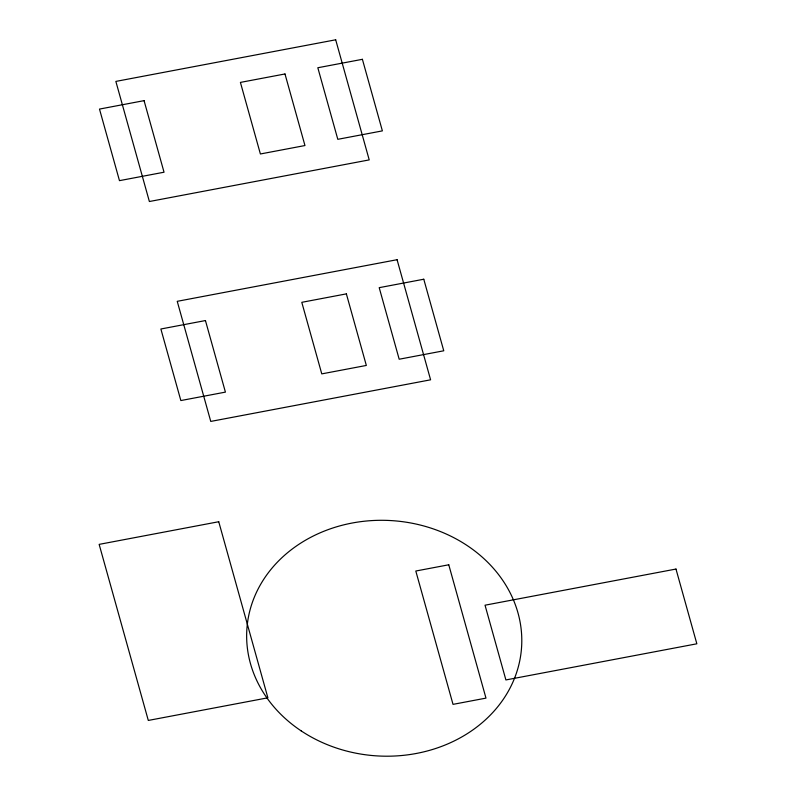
<?xml version="1.0" encoding="UTF-8"?>
<svg xmlns="http://www.w3.org/2000/svg" width="796" height="796" viewBox="0 0 796 796"><rect width="100%" height="100%" fill="white"/><g stroke="black" fill="none" stroke-linecap="round" stroke-linejoin="round"><path stroke-width="1.19" d="M335.693 39.8L115.858 81.411L149.379 201.517L369.215 159.896L335.693 39.8M144.066 100.644L99.49 109.082L119.47 180.652L164.036 172.215L144.066 100.644M284.988 73.968L240.412 82.406L260.392 153.976L304.958 145.539L284.988 73.968M362.399 59.312L317.823 67.75L337.803 139.32L382.379 130.882L362.399 59.312M397.075 259.705L177.239 301.326L210.761 421.422L430.596 379.811L397.075 259.705M205.448 320.559L160.872 328.997L180.851 400.557L225.417 392.12L205.448 320.559M346.369 293.873L301.793 302.321L321.773 373.881L366.339 365.444L346.369 293.873M423.78 279.227L379.204 287.664L399.184 359.225L443.76 350.787L423.78 279.227M218.741 521.728L99.152 544.374L148.305 720.44L267.884 697.803L218.741 521.728M448.765 564.782L415.801 571.021L453.024 704.361L485.978 698.122L448.765 564.782M675.983 569.05L485.033 605.199L505.898 679.943L696.848 643.795L675.983 569.05M301.107 730.837A137.648 117.868 3.6 0 0 520.723 655.237A137.648 117.868 3.6 0 0 330.818 528.673A137.648 117.868 3.6 0 0 301.107 730.837"/></g></svg>
